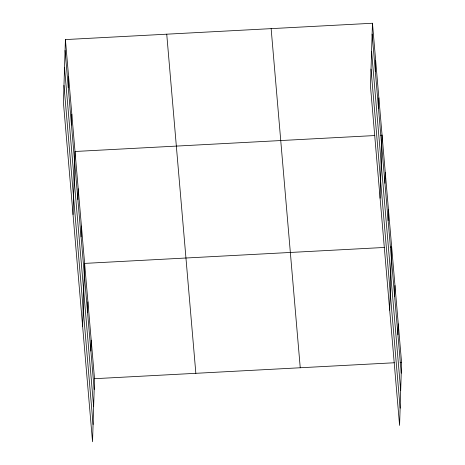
<?xml version="1.0" encoding="UTF-8"?>
<svg xmlns="http://www.w3.org/2000/svg" width="465" height="465" viewBox="0 0 465 465"><rect width="100%" height="100%" fill="white"/><g stroke="black" fill="none" stroke-linecap="round" stroke-linejoin="round"><path stroke-width="0.7" d="M65.414 39.577L63.432 102.626L92.535 441.75L94.517 378.696L65.414 39.577L372.465 23.25L401.568 362.375L399.586 425.423L370.483 86.304L372.465 23.25M68.274 87.693L68.617 76.882M71.476 124.998L71.813 114.181M73.034 214.539L75.016 151.485L374.831 135.548M77.876 199.601L78.219 188.79M81.079 236.906L81.422 226.095M82.642 326.447L84.624 263.399L384.439 247.456M87.583 312.643L87.92 301.832M90.878 351.075L91.221 340.264M375.325 71.366L375.668 60.555M378.527 108.671L378.865 97.859M380.085 198.212L382.067 135.158L380.62 135.239M384.933 183.274L385.27 172.463M388.13 220.579L388.473 209.767M389.693 310.12L391.675 247.072L390.228 247.148M394.634 296.315L394.971 285.504M397.93 334.753L398.273 323.936M94.517 378.696L394.332 362.758M400.121 362.45L401.568 362.375M372.122 34.061L401.231 373.186M371.582 51.301L400.691 390.426M371.024 69.064L400.132 408.183M271.136 28.638L300.245 367.757M166.737 34.189L195.846 373.308M65.071 50.389L94.18 389.513M64.53 67.628L93.634 406.753M63.972 85.391L93.076 424.51"/></g></svg>
